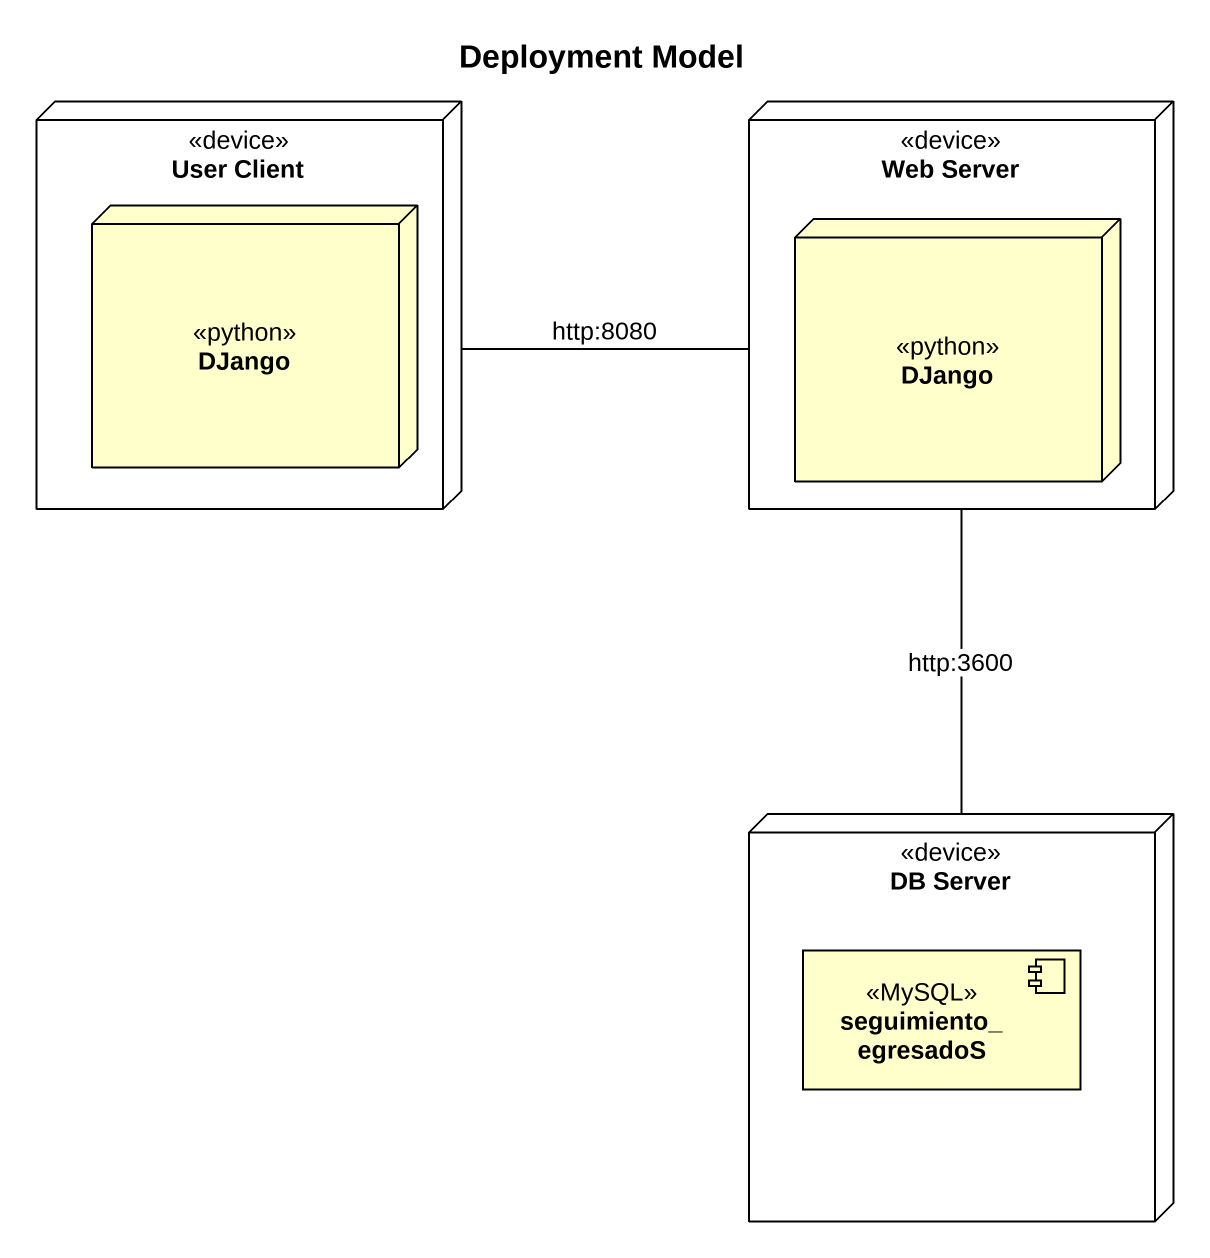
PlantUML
@startuml
title Deployment Model
node "User Client" as User_Client <<device>> {
  node DJango <<python>>
}
node "Web Server" as Web_Server <<device>> {
  node "DJango" as DJango_2 <<python>>
}
node "DB Server" as DB_Server <<device>> {
  component seguimiento_egresadoS <<MySQL>>
}
Web_Server -left- User_Client : http:8080
Web_Server -- DB_Server : http:3600
@enduml
